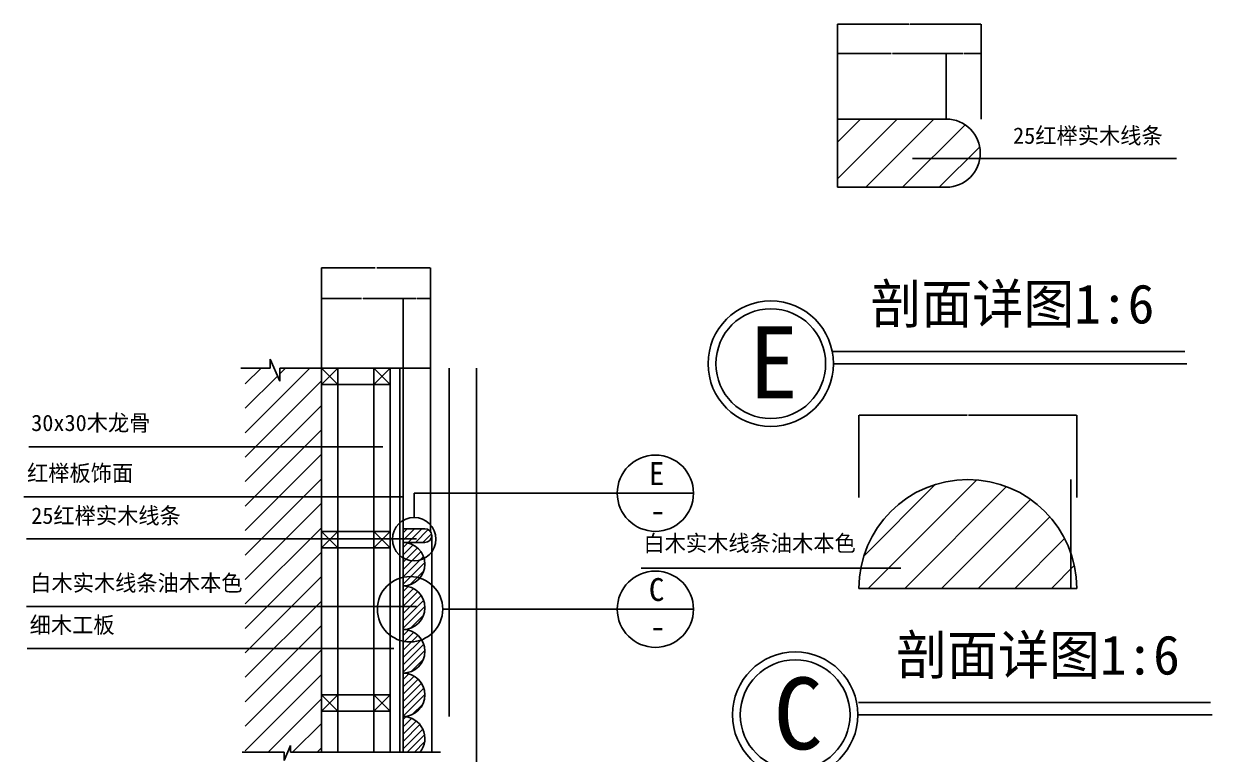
# Model space of a CAD drawing. Header units: metres. Extents: x 114865 to 117197, y -37099 to -34493.
# Drawn here: x 114865 to 117049, y -35834 to -34493 of the extents above; entities that cross this region are included whole.
import ezdxf

# ---------------------------------------------------------------- set-up
doc = ezdxf.new("R2010")
doc.units = ezdxf.units.M
for name, color, linetype in [('中线', 5, 'Continuous'), ('填充', 2, 'Continuous'), ('粗线', 7, 'Continuous'), ('细', 1, 'Continuous')]:
    doc.layers.add(name, color=color, linetype=linetype)
doc.dimstyles.get("Standard").update_dxf_attribs({"dimtxt": 2.5, "dimasz": 2.5, "dimexe": 1.25, "dimexo": 0.625, "dimtad": 1, "dimcen": 2.5, "dimazin": 3, "dimtfac": 1, "dimtmove": 0, "dimatfit": 3})

# ---------------------------------------------------------------- blocks, each defined once
blk = doc.blocks.new('_CLOSEDFILLED')
at = {"color": 0, "linetype": 'BYBLOCK'}
blk.add_solid([(-1, 0.2), (0, 0), (-1, -0.2)], dxfattribs=at)
blk = doc.blocks.new('*D1')
for p, q in [((116560.23, -34667.53), (116560.23, -34547.07)), ((116560.48, -34547.07), (116591.185, -34547.07)), ((116593.185, -34547.07), (116623.89, -34547.07)), ((116624.14, -34667.53), (116624.14, -34547.07))]:
    blk.add_line(p, q)
at = {"layer": 'Defpoints'}
for p in [(116560.23, -34547.07), (116560.23, -34667.53), (116624.14, -34667.53)]:
    blk.add_point(p, dxfattribs=at)
at = {"layer": '细', "xscale": 0.25, "yscale": 0.25, "rotation": 180}
blk.add_blockref('_CLOSEDFILLED', (116560.23, -34547.07), dxfattribs=at)
at = {"layer": '细', "xscale": 0.25, "yscale": 0.25}
blk.add_blockref('_CLOSEDFILLED', (116624.14, -34547.07), dxfattribs=at)
at = {"layer": '细', "insert": (116592.185, -34547.07), "char_height": 1, "attachment_point": 5}
blk.add_mtext('12', dxfattribs=at)
blk = doc.blocks.new('*D2')
for p, q in [((116789.23, -35329.15), (116789.23, -35429.15)), ((116788.98, -35429.15), (116788.73, -35429.15)), ((116789.23, -35529.15), (116789.23, -35429.15)), ((116789.23, -35429.15), (116789.23, -35429.15)), ((116789.48, -35429.15), (116789.73, -35429.15))]:
    blk.add_line(p, q)
at = {"layer": 'Defpoints'}
for p in [(116789.23, -35329.15), (116789.23, -35429.15), (116789.23, -35529.15)]:
    blk.add_point(p, dxfattribs=at)
at = {"layer": '细', "xscale": 0.25, "yscale": 0.25}
blk.add_blockref('_CLOSEDFILLED', (116789.23, -35429.15), dxfattribs=at)
at = {"layer": '细', "xscale": 0.25, "yscale": 0.25, "rotation": 180}
blk.add_blockref('_CLOSEDFILLED', (116789.23, -35429.15), dxfattribs=at)
at = {"layer": '细', "insert": (116789.23, -35428.025), "char_height": 1, "attachment_point": 5}
blk.add_mtext('40', dxfattribs=at)
blk = doc.blocks.new('*D17')
for p, q in [((116360.23, -34667.53), (116360.23, -34730.03)), ((116359.98, -34730.03), (116359.73, -34730.03)), ((116360.23, -34792.53), (116360.23, -34730.03)), ((116360.23, -34730.03), (116360.23, -34730.03)), ((116360.48, -34730.03), (116360.73, -34730.03))]:
    blk.add_line(p, q)
at = {"layer": 'Defpoints'}
for p in [(116360.23, -34667.53), (116360.23, -34730.03), (116360.23, -34792.53)]:
    blk.add_point(p, dxfattribs=at)
at = {"layer": '细', "xscale": 0.25, "yscale": 0.25}
blk.add_blockref('_CLOSEDFILLED', (116360.23, -34730.03), dxfattribs=at)
at = {"layer": '细', "xscale": 0.25, "yscale": 0.25, "rotation": 180}
blk.add_blockref('_CLOSEDFILLED', (116360.23, -34730.03), dxfattribs=at)
at = {"layer": '细', "insert": (116360.23, -34728.905), "char_height": 1, "attachment_point": 5}
blk.add_mtext('25', dxfattribs=at)
blk = doc.blocks.new('*D18')
for p, q in [((115562.39, -35124.62), (115562.39, -34997.17)), ((115562.64, -34997.17), (115586.39, -34997.17)), ((115588.39, -34997.17), (115612.14, -34997.17)), ((115612.39, -35124.62), (115612.39, -34997.17))]:
    blk.add_line(p, q)
at = {"layer": 'Defpoints'}
for p in [(115562.39, -34997.17), (115562.39, -35124.62), (115612.39, -35124.62)]:
    blk.add_point(p, dxfattribs=at)
at = {"layer": '细', "xscale": 0.25, "yscale": 0.25, "rotation": 180}
blk.add_blockref('_CLOSEDFILLED', (115562.39, -34997.17), dxfattribs=at)
at = {"layer": '细', "xscale": 0.25, "yscale": 0.25}
blk.add_blockref('_CLOSEDFILLED', (115612.39, -34997.17), dxfattribs=at)
at = {"layer": '细', "insert": (115587.39, -34997.17), "char_height": 1, "attachment_point": 5}
blk.add_mtext('50', dxfattribs=at)
blk = doc.blocks.new('*D19')
for p, q in [((115412.39, -35124.62), (115412.39, -34997.17)), ((115412.64, -34997.17), (115485.89, -34997.17)), ((115488.89, -34997.17), (115562.14, -34997.17)), ((115562.39, -35124.62), (115562.39, -34997.17))]:
    blk.add_line(p, q)
at = {"layer": 'Defpoints'}
for p in [(115412.39, -34997.17), (115412.39, -35124.62), (115562.39, -35124.62)]:
    blk.add_point(p, dxfattribs=at)
at = {"layer": '细', "xscale": 0.25, "yscale": 0.25, "rotation": 180}
blk.add_blockref('_CLOSEDFILLED', (115412.39, -34997.17), dxfattribs=at)
at = {"layer": '细', "xscale": 0.25, "yscale": 0.25}
blk.add_blockref('_CLOSEDFILLED', (115562.39, -34997.17), dxfattribs=at)
at = {"layer": '细', "insert": (115487.39, -34997.17), "char_height": 1, "attachment_point": 5}
blk.add_mtext('150', dxfattribs=at)
blk = doc.blocks.new('*D20')
for p, q in [((115412.39, -35074.62), (115412.39, -34940.71)), ((115412.64, -34940.71), (115510.89, -34940.71)), ((115513.89, -34940.71), (115612.14, -34940.71)), ((115612.39, -35074.62), (115612.39, -34940.71))]:
    blk.add_line(p, q)
at = {"layer": 'Defpoints'}
for p in [(115412.39, -34940.71), (115412.39, -35074.62), (115612.39, -35074.62)]:
    blk.add_point(p, dxfattribs=at)
at = {"layer": '细', "xscale": 0.25, "yscale": 0.25, "rotation": 180}
blk.add_blockref('_CLOSEDFILLED', (115412.39, -34940.71), dxfattribs=at)
at = {"layer": '细', "xscale": 0.25, "yscale": 0.25}
blk.add_blockref('_CLOSEDFILLED', (115612.39, -34940.71), dxfattribs=at)
at = {"layer": '细', "insert": (115512.39, -34940.71), "char_height": 1, "attachment_point": 5}
blk.add_mtext('200', dxfattribs=at)
blk = doc.blocks.new('*D21')
for p, q in [((115647.26, -35124.62), (115647.26, -35272.12)), ((115647.01, -35272.12), (115646.76, -35272.12)), ((115647.26, -35419.62), (115647.26, -35272.12)), ((115647.26, -35272.12), (115647.26, -35272.12)), ((115647.51, -35272.12), (115647.76, -35272.12))]:
    blk.add_line(p, q)
at = {"layer": 'Defpoints'}
for p in [(115647.26, -35124.62), (115647.26, -35272.12), (115647.26, -35419.62)]:
    blk.add_point(p, dxfattribs=at)
at = {"layer": '细', "xscale": 0.25, "yscale": 0.25}
blk.add_blockref('_CLOSEDFILLED', (115647.26, -35272.12), dxfattribs=at)
at = {"layer": '细', "xscale": 0.25, "yscale": 0.25, "rotation": 180}
blk.add_blockref('_CLOSEDFILLED', (115647.26, -35272.12), dxfattribs=at)
at = {"layer": '细', "insert": (115647.26, -35270.995), "char_height": 1, "attachment_point": 5}
blk.add_mtext('0', dxfattribs=at)
blk = doc.blocks.new('*D22')
for p, q in [((115647.01, -35430.37), (115646.76, -35430.37)), ((115647.26, -35419.62), (115647.26, -35430.37)), ((115647.26, -35444.62), (115647.26, -35430.37)), ((115647.26, -35430.37), (115647.26, -35430.37)), ((115647.51, -35430.37), (115647.76, -35430.37))]:
    blk.add_line(p, q)
at = {"layer": 'Defpoints'}
for p in [(115647.26, -35419.62), (115647.26, -35430.37), (115647.26, -35444.62)]:
    blk.add_point(p, dxfattribs=at)
at = {"layer": '细', "xscale": 0.25, "yscale": 0.25}
blk.add_blockref('_CLOSEDFILLED', (115647.26, -35430.37), dxfattribs=at)
at = {"layer": '细', "xscale": 0.25, "yscale": 0.25, "rotation": 180}
blk.add_blockref('_CLOSEDFILLED', (115647.26, -35430.37), dxfattribs=at)
at = {"layer": '细', "insert": (115647.26, -35429.245), "char_height": 1, "attachment_point": 5}
blk.add_mtext('0', dxfattribs=at)
blk = doc.blocks.new('*D23')
for p, q in [((115647.26, -35444.62), (115647.26, -35484.62)), ((115647.01, -35484.62), (115646.76, -35484.62)), ((115647.26, -35524.62), (115647.26, -35484.62)), ((115647.26, -35484.62), (115647.26, -35484.62)), ((115647.51, -35484.62), (115647.76, -35484.62))]:
    blk.add_line(p, q)
at = {"layer": 'Defpoints'}
for p in [(115647.26, -35444.62), (115647.26, -35484.62), (115647.26, -35524.62)]:
    blk.add_point(p, dxfattribs=at)
at = {"layer": '细', "xscale": 0.25, "yscale": 0.25}
blk.add_blockref('_CLOSEDFILLED', (115647.26, -35484.62), dxfattribs=at)
at = {"layer": '细', "xscale": 0.25, "yscale": 0.25, "rotation": 180}
blk.add_blockref('_CLOSEDFILLED', (115647.26, -35484.62), dxfattribs=at)
at = {"layer": '细', "insert": (115647.26, -35483.495), "char_height": 1, "attachment_point": 5}
blk.add_mtext('0', dxfattribs=at)
blk = doc.blocks.new('*D24')
for p, q in [((115647.26, -35524.62), (115647.26, -35644.62)), ((115647.01, -35644.62), (115646.76, -35644.62)), ((115647.26, -35764.62), (115647.26, -35644.62)), ((115647.26, -35644.62), (115647.26, -35644.62)), ((115647.51, -35644.62), (115647.76, -35644.62))]:
    blk.add_line(p, q)
at = {"layer": 'Defpoints'}
for p in [(115647.26, -35524.62), (115647.26, -35644.62), (115647.26, -35764.62)]:
    blk.add_point(p, dxfattribs=at)
at = {"layer": '细', "xscale": 0.25, "yscale": 0.25}
blk.add_blockref('_CLOSEDFILLED', (115647.26, -35644.62), dxfattribs=at)
at = {"layer": '细', "xscale": 0.25, "yscale": 0.25, "rotation": 180}
blk.add_blockref('_CLOSEDFILLED', (115647.26, -35644.62), dxfattribs=at)
at = {"layer": '细', "insert": (115647.26, -35643.495), "char_height": 1, "attachment_point": 5}
blk.add_mtext('0', dxfattribs=at)
blk = doc.blocks.new('*D31')
for p, q in [((115697.26, -35124.62), (115697.26, -35859.17)), ((115697.01, -35859.17), (115696.76, -35859.17)), ((115697.26, -36593.72), (115697.26, -35859.17)), ((115697.26, -35859.17), (115697.26, -35859.17)), ((115697.51, -35859.17), (115697.76, -35859.17))]:
    blk.add_line(p, q)
at = {"layer": 'Defpoints'}
for p in [(115697.26, -35124.62), (115697.26, -35859.17), (115697.26, -36593.72)]:
    blk.add_point(p, dxfattribs=at)
at = {"layer": '细', "xscale": 0.25, "yscale": 0.25}
blk.add_blockref('_CLOSEDFILLED', (115697.26, -35859.17), dxfattribs=at)
at = {"layer": '细', "xscale": 0.25, "yscale": 0.25, "rotation": 180}
blk.add_blockref('_CLOSEDFILLED', (115697.26, -35859.17), dxfattribs=at)
at = {"layer": '细', "insert": (115697.26, -35858.045), "char_height": 1, "attachment_point": 5}
blk.add_mtext('3000', dxfattribs=at)
blk = doc.blocks.new('*D32')
for p, q in [((116360.23, -34667.53), (116360.23, -34547.07)), ((116360.48, -34547.07), (116459.23, -34547.07)), ((116461.23, -34547.07), (116559.98, -34547.07)), ((116560.23, -34667.53), (116560.23, -34547.07))]:
    blk.add_line(p, q)
at = {"layer": 'Defpoints'}
for p in [(116360.23, -34547.07), (116360.23, -34667.53), (116560.23, -34667.53)]:
    blk.add_point(p, dxfattribs=at)
at = {"layer": '细', "xscale": 0.25, "yscale": 0.25, "rotation": 180}
blk.add_blockref('_CLOSEDFILLED', (116360.23, -34547.07), dxfattribs=at)
at = {"layer": '细', "xscale": 0.25, "yscale": 0.25}
blk.add_blockref('_CLOSEDFILLED', (116560.23, -34547.07), dxfattribs=at)
at = {"layer": '细', "insert": (116460.23, -34547.07), "char_height": 1, "attachment_point": 5}
blk.add_mtext('40', dxfattribs=at)
blk = doc.blocks.new('*D33')
for p, q in [((116399.75, -35362.52), (116399.75, -35210.83)), ((116400, -35210.83), (116598.75, -35210.83)), ((116600.75, -35210.83), (116799.5, -35210.83)), ((116799.75, -35362.52), (116799.75, -35210.83))]:
    blk.add_line(p, q)
at = {"layer": 'Defpoints'}
for p in [(116399.75, -35210.83), (116399.75, -35362.52), (116799.75, -35362.52)]:
    blk.add_point(p, dxfattribs=at)
at = {"layer": '细', "xscale": 0.25, "yscale": 0.25, "rotation": 180}
blk.add_blockref('_CLOSEDFILLED', (116399.75, -35210.83), dxfattribs=at)
at = {"layer": '细', "xscale": 0.25, "yscale": 0.25}
blk.add_blockref('_CLOSEDFILLED', (116799.75, -35210.83), dxfattribs=at)
at = {"layer": '细', "insert": (116599.75, -35210.83), "char_height": 1, "attachment_point": 5}
blk.add_mtext('80', dxfattribs=at)
blk = doc.blocks.new('*D34')
for p, q in [((116360.23, -34617.53), (116360.23, -34493.2)), ((116360.48, -34493.2), (116491.185, -34493.2)), ((116493.185, -34493.2), (116623.89, -34493.2)), ((116624.14, -34617.53), (116624.14, -34493.2))]:
    blk.add_line(p, q)
at = {"layer": 'Defpoints'}
for p in [(116360.23, -34493.2), (116360.23, -34617.53), (116624.14, -34617.53)]:
    blk.add_point(p, dxfattribs=at)
at = {"layer": '细', "xscale": 0.25, "yscale": 0.25, "rotation": 180}
blk.add_blockref('_CLOSEDFILLED', (116360.23, -34493.2), dxfattribs=at)
at = {"layer": '细', "xscale": 0.25, "yscale": 0.25}
blk.add_blockref('_CLOSEDFILLED', (116624.14, -34493.2), dxfattribs=at)
at = {"layer": '细', "insert": (116492.185, -34493.2), "char_height": 1, "attachment_point": 5}
blk.add_mtext('52', dxfattribs=at)

msp = doc.modelspace()

# ---------------------------------------------------------------- hatches: boundary and pattern name
at = {"layer": '填充'}
h = msp.add_hatch(dxfattribs=at)
h.set_pattern_fill('ANSI31', scale=15)
h.paths.add_polyline_path([(116560.23, -34792.53, 1), (116560.23, -34667.53), (116360.23, -34667.53), (116360.23, -34792.53)])
h = msp.add_hatch(dxfattribs=at)
h.set_pattern_fill('ANSI31', scale=15)
h.paths.add_polyline_path([(116399.75, -35529.15), (116799.75, -35529.15, 1)])
h = msp.add_hatch(dxfattribs=at)
h.set_pattern_fill('ANSI31', scale=3)
h.paths.add_polyline_path([(115602.39, -35444.62, 1), (115602.39, -35419.62), (115562.39, -35419.62), (115562.39, -35444.62)])
h = msp.add_hatch(dxfattribs=at)
h.set_pattern_fill('ANSI31', scale=3)
h.paths.add_polyline_path([(115562.39, -35444.62), (115562.39, -35524.62, 1)])
h = msp.add_hatch(dxfattribs=at)
h.set_pattern_fill('ANSI31', scale=3)
h.paths.add_polyline_path([(115562.39, -35524.62), (115562.39, -35604.62, 1)])
h = msp.add_hatch(dxfattribs=at)
h.set_pattern_fill('ANSI31', scale=3)
h.paths.add_polyline_path([(115562.39, -35604.62), (115562.39, -35684.62, 1)])
h = msp.add_hatch(dxfattribs=at)
h.set_pattern_fill('ANSI31', scale=3)
h.paths.add_polyline_path([(115562.39, -35684.62), (115562.39, -35764.62, 1)])

# ---------------------------------------------------------------- linework, layer by layer
at = {"layer": '中线'}
for p, q in [((115442.39, -35124.62), (115442.39, -35829.86)), ((115508.39, -35124.62), (115508.39, -35829.86)), ((115538.39, -35124.62), (115538.39, -35829.86)), ((115412.39, -35154.62), (115538.39, -35154.62)), ((115412.39, -35424.62), (115538.39, -35424.62)), ((115562.39, -35419.62), (115602.39, -35419.62)), ((115412.39, -35454.62), (115538.39, -35454.62)), ((115562.39, -35444.62), (115602.39, -35444.62)), ((115562.39, -35684.62), (115562.39, -35764.62)), ((115412.39, -35724.62), (115538.39, -35724.62)), ((115412.39, -35754.62), (115538.39, -35754.62))]:
    msp.add_line(p, q, dxfattribs=at)
for centre, radius, start in [((115602.39, -35432.12), 12.5, 270), ((115562.39, -35484.62), 40, 270), ((115562.39, -35564.62), 40, 270), ((115562.39, -35644.62), 40, 270), ((115562.39, -35724.62), 40, 270), ((115562.39, -35804.62), 40, 320.89)]:
    msp.add_arc(centre, radius, start, 90, dxfattribs=at)
at = {"layer": '填充'}
for p, q in [((115272.39, -35243.37), (115391.13, -35124.62)), ((115272.39, -35153.57), (115301.33, -35124.62)), ((115335.59, -35135.26), (115346.23, -35124.62)), ((115272.39, -35198.47), (115331.5, -35139.35)), ((115272.39, -35288.27), (115412.39, -35148.27)), ((115272.39, -35333.17), (115412.39, -35193.17)), ((115272.39, -35378.07), (115412.39, -35238.07)), ((115272.39, -35422.97), (115412.39, -35282.97)), ((115272.39, -35467.88), (115412.39, -35327.88)), ((115272.39, -35512.78), (115412.39, -35372.78)), ((115272.39, -35557.68), (115412.39, -35417.68)), ((115272.39, -35602.58), (115412.39, -35462.58)), ((115272.39, -35647.48), (115412.39, -35507.48)), ((115272.39, -35692.38), (115412.39, -35552.38)), ((115272.39, -35737.28), (115412.39, -35597.28)), ((115272.39, -35782.18), (115412.39, -35642.18)), ((115272.39, -35827.09), (115412.39, -35687.09)), ((115314.52, -35829.86), (115412.39, -35731.99)), ((115359.42, -35829.86), (115412.39, -35776.89)), ((115562.39, -35769.76), (115567.23, -35764.92)), ((115562.39, -35783.23), (115577.87, -35767.74)), ((115562.39, -35796.7), (115586.43, -35772.66)), ((115562.39, -35810.17), (115593.31, -35779.25)), ((115562.39, -35823.64), (115598.53, -35787.49)), ((115569.64, -35829.86), (115601.79, -35797.71)), ((115404.32, -35829.86), (115412.39, -35821.79)), ((115583.11, -35829.86), (115601.86, -35811.11))]:
    msp.add_line(p, q, dxfattribs=at)
at = {"layer": '粗线'}
for p, q in [((116360.23, -34792.53), (116360.23, -34667.53)), ((116360.23, -34667.53), (116560.23, -34667.53)), ((116360.23, -34792.53), (116560.23, -34792.53)), ((116352.23, -35094), (116998.73, -35094)), ((115412.39, -35124.62), (115412.39, -35829.86)), ((116399.75, -35529.15), (116799.75, -35529.15)), ((116399.07, -35738.51), (117045.56, -35738.51))]:
    msp.add_line(p, q, dxfattribs=at)
for centre in [(116237.78, -35116.58), (116282.59, -35761.08)]:
    msp.add_circle(centre, 100.8, dxfattribs=at)
for centre, radius, start, end in [((116560.23, -34730.03), 62.5, 270, 90), ((116599.75, -35529.15), 200, 0, 180)]:
    msp.add_arc(centre, radius, start, end, dxfattribs=at)
at = {"layer": '细'}
for p, q in [((115264, -35124.62), (115318.14, -35124.62)), ((115318.14, -35108.21), (115335.59, -35148.88)), ((115318.14, -35124.62), (115318.14, -35108.21)), ((115335.59, -35148.88), (115335.59, -35124.62)), ((115335.59, -35124.62), (115612.39, -35124.62)), ((115412.39, -35124.62), (115442.39, -35154.62)), ((115412.39, -35154.62), (115442.39, -35124.62)), ((115508.39, -35154.62), (115538.39, -35124.62)), ((115508.39, -35124.62), (115538.39, -35154.62)), ((115556.39, -35124.62), (115556.39, -35829.86)), ((115562.39, -35124.62), (115562.39, -35444.62)), ((115612.39, -35124.62), (115612.39, -35424.62)), ((116352.98, -35116.58), (117001.94, -35116.58)), ((115582.63, -35398.73), (115582.63, -35354.4)), ((115582.63, -35354.4), (116095.82, -35354.4)), ((115412.39, -35454.62), (115442.39, -35424.62)), ((115412.39, -35424.62), (115442.39, -35454.62)), ((115508.39, -35424.62), (115538.39, -35454.62)), ((115508.39, -35454.62), (115538.39, -35424.62)), ((115614.89, -35829.86), (115614.89, -35432.12)), ((115562.39, -35444.62), (115562.39, -35524.62)), ((115562.39, -35524.62), (115562.39, -35604.62)), ((115635.04, -35567.41), (116095.82, -35567.41)), ((115562.39, -35604.62), (115562.39, -35684.62)), ((115562.39, -35684.62), (115562.39, -35829.86)), ((115412.39, -35724.62), (115442.39, -35754.62)), ((115412.39, -35754.62), (115442.39, -35724.62)), ((115508.39, -35754.62), (115538.39, -35724.62)), ((115508.39, -35724.62), (115538.39, -35754.62)), ((116399.81, -35761.08), (117048.77, -35761.08)), ((115562.39, -35764.62), (115562.39, -35829.86)), ((115355.41, -35817.29), (115343.56, -35845.06)), ((115355.41, -35829.86), (115355.41, -35817.29)), ((115266.59, -35829.86), (115343.56, -35829.86)), ((115343.56, -35845.06), (115343.56, -35829.86)), ((115355.41, -35829.86), (115630.87, -35829.86))]:
    msp.add_line(p, q, dxfattribs=at)
for centre, radius in [((116237.78, -35116.58), 115.2), ((116025.82, -35354.4), 70), ((115582.63, -35438.73), 40), ((116025.82, -35567.41), 70), ((115575.04, -35567.41), 60), ((116282.59, -35761.08), 115.2)]:
    msp.add_circle(centre, radius, dxfattribs=at)

# ---------------------------------------------------------------- texts
at = {"layer": '细', "attachment_point": 1}
for s, insert, char_height in [('25红榉实木线条', (116682.91, -34682.91), 30), ('剖面详图1:6', (116421.09, -34970.82), 72), ('E', (116198.21, -35048.08), 132), ('30x30木龙骨', (114879.11, -35210.25), 30), ('红榉板饰面', (114871.51, -35302.43), 30), ('E', (116013.77, -35297.24), 42), ('25红榉实木线条', (114879.11, -35380.61), 30), ('-', (116016.09, -35365.03), 42), ('白木实木线条油木本色', (116003.9, -35431.2), 30), ('白木实木线条油木本色', (114877.36, -35504.15), 30), ('C', (116013.77, -35510.25), 42), ('细木工板', (114876.27, -35581.22), 30), ('-', (116016.09, -35578.04), 42), ('剖面详图1:6', (116467.93, -35615.33), 72), ('C', (116243.03, -35692.59), 132)]:
    msp.add_mtext(s, dxfattribs=dict(at, insert=insert, char_height=char_height))

# ---------------------------------------------------------------- dimensions: what is measured, and where the dimension line sits
at = {"layer": '细'}
for base, p1, p2, text, picture, middle in [((116360.23, -34493.2), (116360.23, -34617.53), (116624.14, -34617.53), '52', '*D34', (116492.185, -34493.2)), ((116360.23, -34547.07), (116360.23, -34667.53), (116560.23, -34667.53), '40', '*D32', (116460.23, -34547.07)), ((116560.23, -34547.07), (116560.23, -34667.53), (116624.14, -34667.53), '12', '*D1', (116592.185, -34547.07)), ((116360.23, -34730.03), (116360.23, -34667.53), (116360.23, -34792.53), '25', '*D17', (116360.23, -34728.905)), ((115697.26, -35859.17), (115697.26, -35124.62), (115697.26, -36593.72), '3000', '*D31', (115697.26, -35858.045)), ((116399.75, -35210.83), (116399.75, -35362.52), (116799.75, -35362.52), '80', '*D33', (116599.75, -35210.83)), ((116789.23, -35429.15), (116789.23, -35329.15), (116789.23, -35529.15), '40', '*D2', (116789.23, -35428.025))]:
    dim = msp.add_linear_dim(base=base, p1=p1, p2=p2, text=text, dimstyle='Standard', dxfattribs=at)
    dim.commit()
    dim.dimension.update_dxf_attribs({"geometry": picture, "text_midpoint": middle})
for base, p1, p2, picture, middle in [((115412.39, -34940.71), (115412.39, -35074.62), (115612.39, -35074.62), '*D20', (115512.39, -34940.71)), ((115412.39, -34997.17), (115412.39, -35124.62), (115562.39, -35124.62), '*D19', (115487.39, -34997.17)), ((115562.39, -34997.17), (115562.39, -35124.62), (115612.39, -35124.62), '*D18', (115587.39, -34997.17)), ((115647.26, -35272.12), (115647.26, -35124.62), (115647.26, -35419.62), '*D21', (115647.26, -35270.995)), ((115647.26, -35430.37), (115647.26, -35419.62), (115647.26, -35444.62), '*D22', (115647.26, -35429.245)), ((115647.26, -35484.62), (115647.26, -35444.62), (115647.26, -35524.62), '*D23', (115647.26, -35483.495)), ((115647.26, -35644.62), (115647.26, -35524.62), (115647.26, -35764.62), '*D24', (115647.26, -35643.495))]:
    dim = msp.add_linear_dim(base=base, p1=p1, p2=p2, dimstyle='Standard', dxfattribs=at)
    dim.commit()
    dim.dimension.update_dxf_attribs({"geometry": picture, "text_midpoint": middle})

# ---------------------------------------------------------------- leaders
for points in [[(116498.41, -34740.09), (116982.97, -34740.09)], [(115525.19, -35269.33), (114874.79, -35269.33)], [(115560.33, -35361.17), (114865.49, -35361.17)], [(115586.79, -35438.22), (114870.22, -35438.22)], [(116476.86, -35492.24), (115999.55, -35492.24)], [(115586.79, -35562.08), (114870.22, -35562.08)], [(115545.31, -35639.19), (114871.65, -35639.19)]]:
    msp.add_leader(points, dimstyle='Standard', dxfattribs=at)

doc.saveas('drawing.dxf')
